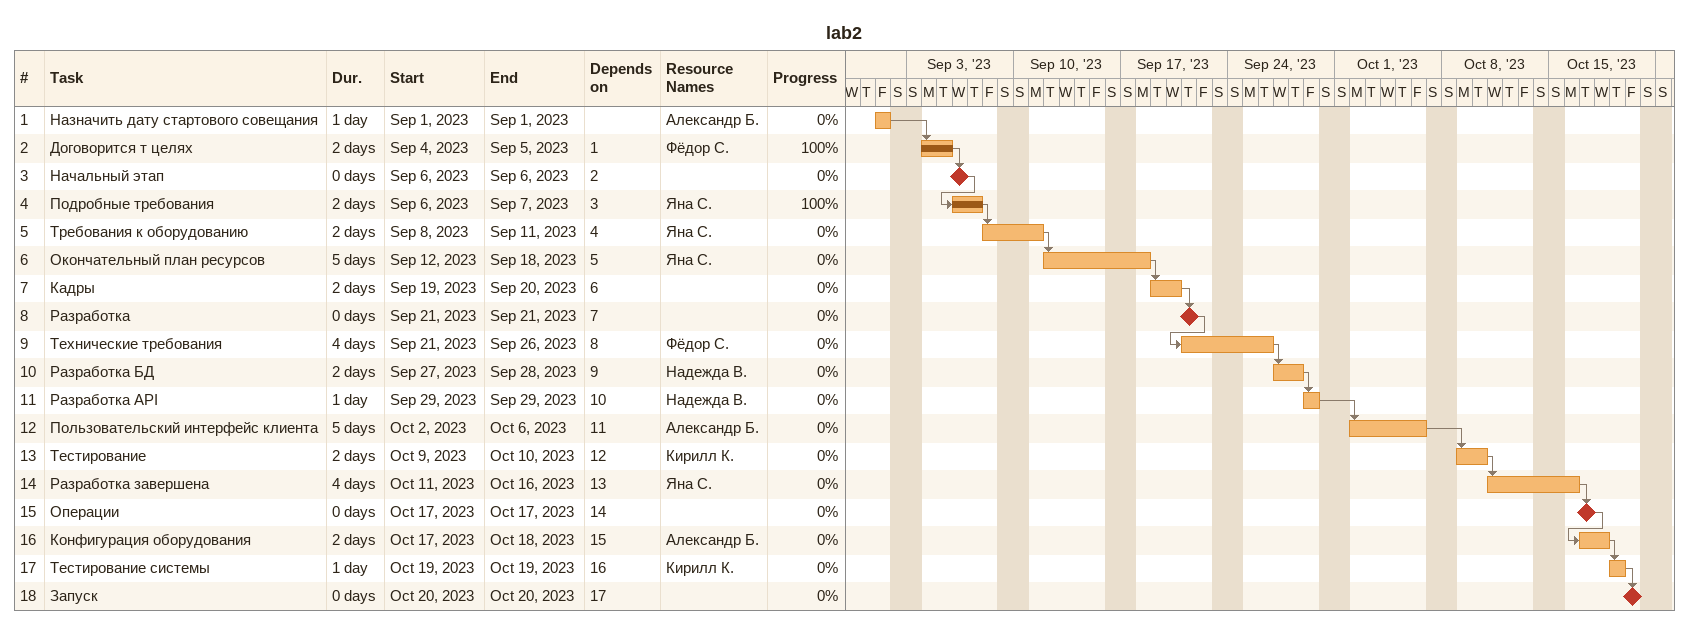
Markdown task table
lab2

| ID | Task | Duration | Start | Finish | Predecessors | Resources | % complete |
|---|---|---|---|---|---|---|---|
| 1 | Назначить дату стартового совещания | 1d | 2023-09-01 | 2023-09-01 |  | Александр Б. | 0 |
| 2 | Договорится т целях | 2d | 2023-09-04 | 2023-09-05 | 1 | Фёдор С. | 100 |
| 3 | Начальный этап | 0d | 2023-09-06 | 2023-09-06 | 2 |  | 0 |
| 4 | Подробные требования | 2d | 2023-09-06 | 2023-09-07 | 3 | Яна С. | 100 |
| 5 | Требования к оборудованию | 2d | 2023-09-08 | 2023-09-11 | 4 | Яна С. | 0 |
| 6 | Окончательный план ресурсов | 5d | 2023-09-12 | 2023-09-18 | 5 | Яна С. | 0 |
| 7 | Кадры | 2d | 2023-09-19 | 2023-09-20 | 6 |  | 0 |
| 8 | Разработка | 0d | 2023-09-21 | 2023-09-21 | 7 |  | 0 |
| 9 | Технические требования | 4d | 2023-09-21 | 2023-09-26 | 8 | Фёдор С. | 0 |
| 10 | Разработка БД | 2d | 2023-09-27 | 2023-09-28 | 9 | Надежда В. | 0 |
| 11 | Разработка API | 1d | 2023-09-29 | 2023-09-29 | 10 | Надежда В. | 0 |
| 12 | Пользовательский интерфейс клиента | 5d | 2023-10-02 | 2023-10-06 | 11 | Александр Б. | 0 |
| 13 | Тестирование | 2d | 2023-10-09 | 2023-10-10 | 12 | Кирилл К. | 0 |
| 14 | Разработка завершена | 4d | 2023-10-11 | 2023-10-16 | 13 | Яна С. | 0 |
| 15 | Операции | 0d | 2023-10-17 | 2023-10-17 | 14 |  | 0 |
| 16 | Конфигурация оборудования | 2d | 2023-10-17 | 2023-10-18 | 15 | Александр Б. | 0 |
| 17 | Тестирование системы | 1d | 2023-10-19 | 2023-10-19 | 16 | Кирилл К. | 0 |
| 18 | Запуск | 0d | 2023-10-20 | 2023-10-20 | 17 |  | 0 |
